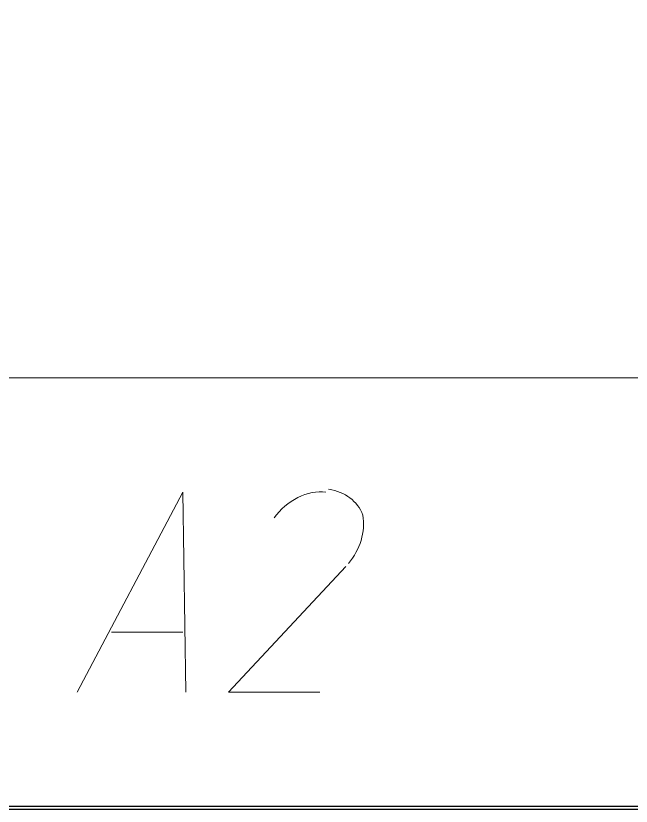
# Model space of a CAD drawing. Header units: millimetres. Extents: x -678 to 5260, y -935 to 3264.
# Drawn here: x 4852 to 4923.6, y -934.5 to -842.6 of the extents above; entities that cross this region are included whole.
import ezdxf
from ezdxf.xclip import XClip

# ---------------------------------------------------------------- set-up
doc = ezdxf.new("R2010")
doc.units = ezdxf.units.MM
doc.header["$MEASUREMENT"] = 0
doc.header["$XCLIPFRAME"] = 2
doc.layers.get('0').update_dxf_attribs({"linetype": 'CONTINUOUS'})

# ---------------------------------------------------------------- blocks, each defined once
blk = doc.blocks.new('MF28AFDB0')
at = {"color": 7, "linetype": 'Continuous', "lineweight": -2, "true_color": 0x000007}
blk.add_lwpolyline([(0.9266, 0.5778), (592.9879, 0.5778), (592.9879, 419.2003), (0.9266, 419.2003)], close=True, dxfattribs=at)

msp = doc.modelspace()

# ---------------------------------------------------------------- linework, layer by layer
at = {"color": 7, "linetype": 'Continuous', "lineweight": 20, "true_color": 0x000007}
msp.add_lwpolyline([(-479.88737, -884.75487), (5209.40723, -884.75487), (5209.40723, 3214.83019), (-479.88737, 3214.83019)], close=True, dxfattribs=at)
at = {"color": 7, "linetype": 'Continuous', "lineweight": 5, "true_color": 0x000007}
for points in [[(3359.44873, -308.15736), (3359.44873, -884.75487), (3909.49022, -884.75487), (4009.73918, -884.75487), (5209.40723, -884.75487)], [(4859.19976, -921.2694), (4871.48192, -898.03288), (4871.81387, -921.2694)], [(4887.41553, -921.2694), (4876.79313, -921.2694), (4890.40308, -906.66359)], [(4863.18317, -914.29844), (4871.48192, -914.29844), (4871.48192, -914.29844)]]:
    msp.add_lwpolyline(points, dxfattribs=at)
at = {"color": 7, "linetype": 'Continuous', "lineweight": 20, "true_color": 0x000007}
msp.add_lwpolyline([(3359.44873, -884.75487), (5209.40723, -884.75487), (5209.40723, -334.71338)], dxfattribs=at)
at = {"color": 7, "linetype": 'Continuous', "lineweight": 5, "true_color": 0x000007}
msp.add_open_spline([(4888.07943, -898.03288), (4886.08773, -897.70093), (4883.43213, -899.02873), (4882.10433, -901.02043)], degree=3, dxfattribs=at)
msp.add_open_spline([(4890.73503, -906.33164), (4892.06284, -904.67189), (4892.72674, -902.68018), (4892.39479, -900.68848), (4892.39479, -900.68848), (4891.73089, -899.02873), (4890.40308, -898.03288), (4888.41138, -897.70093)], degree=3, knots=[0, 0, 0, 0, 0.125, 0.125, 0.125, 0.125001, 1, 1, 1, 1], dxfattribs=at)

# ---------------------------------------------------------------- block references
at = {"color": 7, "true_color": 0xffffff}
ref = msp.add_blockref('MF28AFDB0', (-689.016, -940.3429), dxfattribs=dict(at, xscale=10.03092197091524, yscale=10.03092197091524, zscale=10.03092197091524))
XClip(ref).set_block_clipping_path([(1.0589661319, 0.5446702317), (593.0210338681, 419.1010338681)])

doc.saveas('drawing.dxf')
